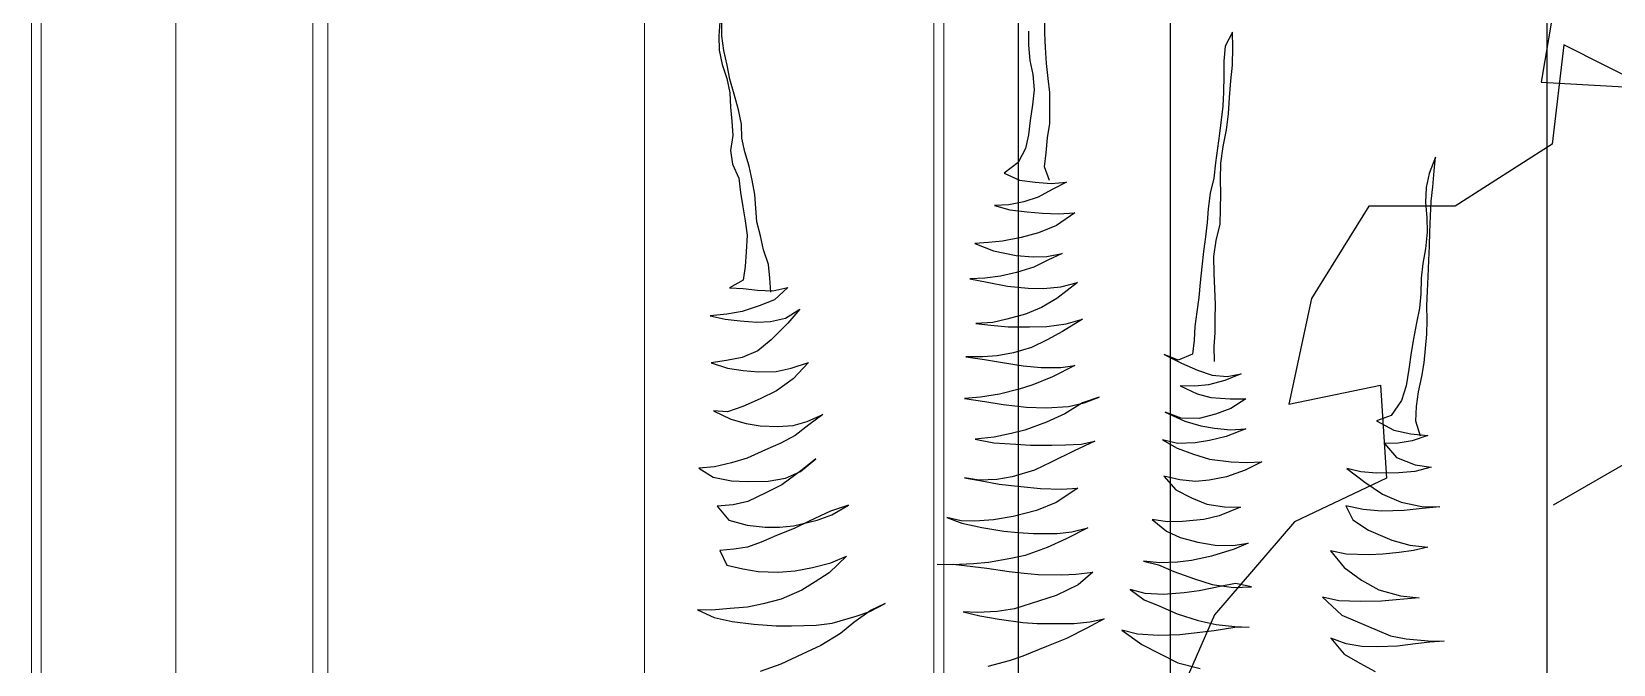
# Model space of a CAD drawing. Header units: metres. Extents: x -58 to 722, y -1100 to 345.
# Drawn here: x 28.88 to 29.628, y 110.151 to 110.45 of the extents above; entities that cross this region are included whole.
import ezdxf

# ---------------------------------------------------------------- set-up
doc = ezdxf.new("R2010")
doc.units = ezdxf.units.M
doc.header["$MEASUREMENT"] = 0
doc.layers.add('FSR_ARQ_002MURO', color=150, linetype='Continuous', lineweight=30)
doc.layers.add('FSR_ARQ_013VENTANAS', color=4, linetype='Continuous', lineweight=5)
doc.layers.add('FSR_ARQ_005VEGETACION', color=64, linetype='Continuous')
doc.layers.add('FSR_ARQ_29PERFILES ACERO', color=143, linetype='Continuous')

# ---------------------------------------------------------------- blocks, each defined once
blk = doc.blocks.new('arbustos 01')
at = {"layer": 'FSR_ARQ_005VEGETACION', "color": 103}
for p, q in [((189.08182, -31.2532), (189.08194, -31.24482)), ((188.98324, -31.26058), (188.98335, -31.25254)), ((188.98335, -31.25254), (188.98718, -31.25995)), ((189.08155, -31.26072), (189.08182, -31.2532)), ((189.09039, -31.25212), (189.09046, -31.25947)), ((189.25142, -31.25448), (189.25152, -31.24695)), ((189.25254, -31.24714), (189.25296, -31.2545)), ((188.98345, -31.26999), (188.98324, -31.26058)), ((188.98718, -31.25995), (188.98793, -31.26782)), ((189.08109, -31.26909), (189.08155, -31.26072)), ((189.09046, -31.25947), (189.08983, -31.2675)), ((189.24864, -31.26983), (189.25046, -31.26216)), ((189.25046, -31.26216), (189.25142, -31.25448)), ((189.25285, -31.26202), (189.25121, -31.26952)), ((189.25296, -31.2545), (189.25285, -31.26202)), ((188.98419, -31.2782), (188.98345, -31.26999)), ((188.98793, -31.26782), (188.98799, -31.27552)), ((189.08013, -31.27694), (189.08109, -31.26909)), ((189.08983, -31.2675), (189.0882, -31.27483)), ((189.24718, -31.27733), (189.24864, -31.26983)), ((189.25121, -31.26952), (189.24889, -31.27684)), ((188.98493, -31.28693), (188.98419, -31.2782)), ((188.98799, -31.27552), (188.98805, -31.28407)), ((189.07935, -31.28428), (189.08013, -31.27694)), ((189.0882, -31.27483), (189.08757, -31.28286)), ((189.24502, -31.28516), (189.24718, -31.27733)), ((189.24889, -31.27684), (189.24725, -31.28451)), ((188.9855, -31.29549), (188.98493, -31.28693)), ((188.98805, -31.28407), (188.98846, -31.29143)), ((189.07923, -31.29266), (189.07935, -31.28428)), ((189.08757, -31.28286), (189.08832, -31.29073)), ((189.24268, -31.29334), (189.24502, -31.28516)), ((189.24725, -31.28451), (189.24698, -31.29186)), ((188.98658, -31.30388), (188.9855, -31.29549)), ((188.98846, -31.29143), (188.98939, -31.29862)), ((189.0793, -31.30053), (189.07923, -31.29266)), ((189.08832, -31.29073), (189.08958, -31.29896)), ((189.24121, -31.30084), (189.24268, -31.29334)), ((189.24698, -31.29186), (189.24619, -31.29937)), ((188.98834, -31.31263), (188.98658, -31.30388)), ((188.98939, -31.29862), (188.99015, -31.30581)), ((189.08056, -31.30807), (189.0793, -31.30053)), ((189.08958, -31.29896), (189.0905, -31.30649)), ((189.24094, -31.30819), (189.24121, -31.30084)), ((189.24619, -31.29937), (189.24575, -31.30689)), ((188.99015, -31.30581), (188.99124, -31.31352)), ((189.08114, -31.31594), (189.08056, -31.30807)), ((189.0905, -31.30649), (189.09211, -31.31369)), ((189.23931, -31.31535), (189.24094, -31.30819)), ((189.24575, -31.30689), (189.24684, -31.3146)), ((188.87755, -31.32531), (188.87679, -31.31812)), ((188.87679, -31.31812), (188.88009, -31.32672)), ((188.98959, -31.32136), (188.98834, -31.31263)), ((188.99124, -31.31352), (188.99233, -31.32123)), ((189.08207, -31.3233), (189.08114, -31.31594)), ((189.09211, -31.31369), (189.09595, -31.32093)), ((189.23715, -31.32284), (189.23931, -31.31535)), ((189.24684, -31.3146), (189.24589, -31.32177)), ((188.87829, -31.3337), (188.87755, -31.32531)), ((188.88009, -31.32672), (188.8817, -31.33409)), ((188.98965, -31.32991), (188.98959, -31.32136)), ((188.99233, -31.32123), (188.99325, -31.32911)), ((189.07938, -31.33043), (189.08207, -31.3233)), ((189.10323, -31.3265), (189.09514, -31.33032)), ((189.09595, -31.32093), (189.10323, -31.3265)), ((189.23551, -31.33017), (189.23715, -31.32284)), ((189.24589, -31.32177), (189.24254, -31.32924)), ((188.87904, -31.34124), (188.87829, -31.3337)), ((188.8817, -31.33409), (188.88211, -31.34196)), ((188.98954, -31.33744), (188.98965, -31.32991)), ((188.99325, -31.32911), (188.99502, -31.337)), ((188.99502, -31.337), (188.99611, -31.34522)), ((189.07853, -31.33198), (189.0705, -31.33135)), ((189.0705, -31.33135), (189.07797, -31.33522)), ((189.07797, -31.33522), (189.08544, -31.33908)), ((189.08692, -31.33123), (189.07853, -31.33198)), ((189.09514, -31.33032), (189.08692, -31.33123)), ((189.23405, -31.33768), (189.23551, -31.33017)), ((189.24158, -31.33675), (189.24045, -31.34426)), ((189.24254, -31.32924), (189.24158, -31.33675)), ((188.87945, -31.34911), (188.87904, -31.34124)), ((188.88211, -31.34196), (188.88132, -31.34982)), ((188.98961, -31.3453), (188.98954, -31.33744)), ((188.98984, -31.35334), (188.98961, -31.3453)), ((188.99611, -31.34522), (188.99669, -31.35241)), ((189.08544, -31.33908), (189.09293, -31.34158)), ((189.09293, -31.34158), (189.10078, -31.34322)), ((189.10829, -31.34349), (189.10023, -31.34578)), ((189.10078, -31.34322), (189.10829, -31.34349)), ((189.23317, -31.35203), (189.23361, -31.34485)), ((189.23361, -31.34485), (189.23405, -31.33768)), ((189.24045, -31.34426), (189.23916, -31.3516)), ((188.87984, -31.35749), (188.87945, -31.34911)), ((188.88132, -31.34982), (188.88121, -31.35751)), ((188.99195, -31.36192), (188.98984, -31.35334)), ((188.99669, -31.35241), (188.99762, -31.35994)), ((189.07472, -31.34783), (189.06618, -31.34737)), ((189.06618, -31.34737), (189.07584, -31.354)), ((189.0831, -31.3476), (189.07472, -31.34783)), ((189.09115, -31.34685), (189.0831, -31.3476)), ((189.10023, -31.34578), (189.09115, -31.34685)), ((189.23118, -31.35952), (189.23317, -31.35203)), ((189.23916, -31.3516), (189.2382, -31.35911)), ((188.87992, -31.36467), (188.87984, -31.35749)), ((188.88121, -31.35751), (188.88212, -31.36624)), ((188.9932, -31.37031), (188.99195, -31.36192)), ((188.99762, -31.35994), (188.99854, -31.36765)), ((189.07584, -31.354), (189.08519, -31.35788)), ((189.08519, -31.35788), (189.09439, -31.3604)), ((189.09439, -31.3604), (189.10411, -31.36224)), ((189.22955, -31.36685), (189.23118, -31.35952)), ((189.2382, -31.35911), (189.23877, -31.36783)), ((188.88033, -31.37237), (188.87992, -31.36467)), ((188.88212, -31.36624), (188.88338, -31.37395)), ((188.99308, -31.3792), (188.9932, -31.37031)), ((188.99854, -31.36765), (188.99946, -31.3757)), ((189.08092, -31.37031), (189.07273, -31.36866)), ((189.07273, -31.36866), (189.08038, -31.37218)), ((189.0881, -31.37041), (189.08092, -31.37031)), ((189.09699, -31.36984), (189.0881, -31.37041)), ((189.10883, -31.36727), (189.09699, -31.36984)), ((189.10411, -31.36224), (189.11145, -31.36303)), ((189.11862, -31.36347), (189.10883, -31.36727)), ((189.11145, -31.36303), (189.11862, -31.36347)), ((189.22688, -31.37451), (189.22955, -31.36685)), ((189.23877, -31.36783), (189.23917, -31.37553)), ((188.88073, -31.38076), (188.88033, -31.37237)), ((188.88338, -31.37395), (188.8843, -31.38166)), ((188.99946, -31.3757), (189.00037, -31.38392)), ((189.08038, -31.37218), (189.08768, -31.37587)), ((189.08768, -31.37587), (189.0967, -31.37873)), ((189.22627, -31.38169), (189.22688, -31.37451)), ((189.23917, -31.37553), (189.24027, -31.38273)), ((188.88096, -31.38845), (188.88073, -31.38076)), ((188.8843, -31.38166), (188.88453, -31.38987)), ((188.99263, -31.38723), (188.99308, -31.3792)), ((189.00037, -31.38392), (189.00112, -31.39179)), ((189.07352, -31.38628), (189.06483, -31.38394)), ((189.06483, -31.38394), (189.07566, -31.39229)), ((189.08257, -31.38709), (189.07352, -31.38628)), ((189.09061, -31.38685), (189.08257, -31.38709)), ((189.10156, -31.38581), (189.09061, -31.38685)), ((189.0967, -31.37873), (189.10523, -31.38056)), ((189.11219, -31.38373), (189.10156, -31.38581)), ((189.10523, -31.38056), (189.11342, -31.38169)), ((189.12128, -31.38197), (189.11219, -31.38373)), ((189.11342, -31.38169), (189.12128, -31.38197)), ((189.22464, -31.38833), (189.2168, -31.38652)), ((189.2168, -31.38652), (189.22389, -31.39311)), ((189.22565, -31.38903), (189.22627, -31.38169)), ((189.2474, -31.38676), (189.24021, -31.387)), ((189.24027, -31.38273), (189.2474, -31.38676)), ((188.88137, -31.39598), (188.88096, -31.38845)), ((188.88453, -31.38987), (188.88529, -31.3974)), ((188.99235, -31.39544), (188.99263, -31.38723)), ((189.00112, -31.39179), (189.00204, -31.39933)), ((189.07566, -31.39229), (189.08363, -31.39702)), ((189.22389, -31.39311), (189.23188, -31.39612)), ((189.23268, -31.38793), (189.22464, -31.38833)), ((189.24021, -31.387), (189.23268, -31.38793)), ((188.88127, -31.40367), (188.88137, -31.39598)), ((188.88529, -31.3974), (188.88672, -31.40512)), ((188.99242, -31.40296), (188.99235, -31.39544)), ((188.99249, -31.41031), (188.99242, -31.40296)), ((189.00204, -31.39933), (189.00313, -31.40704)), ((189.07069, -31.40556), (189.06217, -31.40322)), ((189.06217, -31.40322), (189.07269, -31.40969)), ((189.08363, -31.39702), (189.09196, -31.40055)), ((189.09196, -31.40055), (189.10184, -31.40325)), ((189.10184, -31.40325), (189.10917, -31.40489)), ((189.21795, -31.4026), (189.21049, -31.39789)), ((189.21049, -31.39789), (189.21688, -31.40532)), ((189.22596, -31.40442), (189.21795, -31.4026)), ((189.23188, -31.39612), (189.24073, -31.39915)), ((189.24073, -31.39915), (189.24875, -31.40046)), ((189.24974, -31.40321), (189.24186, -31.40413)), ((189.24875, -31.40046), (189.25763, -31.40143)), ((189.25763, -31.40143), (189.24974, -31.40321)), ((188.88134, -31.41103), (188.88127, -31.40367)), ((188.88209, -31.41856), (188.88134, -31.41103)), ((188.88672, -31.40512), (188.88832, -31.41352)), ((188.99307, -31.4175), (188.99249, -31.41031)), ((189.00313, -31.40704), (189.00355, -31.41423)), ((189.08076, -31.40707), (189.07069, -31.40556)), ((189.07269, -31.40969), (189.08066, -31.41408)), ((189.08999, -31.40719), (189.08076, -31.40707)), ((189.1011, -31.40717), (189.08999, -31.40719)), ((189.11018, -31.40627), (189.1011, -31.40717)), ((189.10917, -31.40489), (189.11805, -31.40552)), ((189.11805, -31.40552), (189.11018, -31.40627)), ((189.21688, -31.40532), (189.22549, -31.41399)), ((189.23314, -31.40469), (189.22596, -31.40442)), ((189.24186, -31.40413), (189.23314, -31.40469)), ((188.88285, -31.42609), (188.88209, -31.41856)), ((188.88832, -31.41352), (188.88959, -31.42071)), ((188.9928, -31.42536), (188.99307, -31.4175)), ((189.00355, -31.41423), (189.0043, -31.42159)), ((189.08066, -31.41408), (189.08882, -31.41795)), ((189.08882, -31.41795), (189.09835, -31.42081)), ((189.22549, -31.41399), (189.23259, -31.41973)), ((189.23259, -31.41973), (189.24075, -31.42326)), ((188.88394, -31.43329), (188.88285, -31.42609)), ((188.88959, -31.42071), (188.89084, -31.42945)), ((189.01022, -31.42628), (189.0018, -31.42993)), ((189.0043, -31.42159), (189.01196, -31.4246)), ((189.01918, -31.42162), (189.01022, -31.42628)), ((189.01196, -31.4246), (189.01918, -31.42162)), ((189.07346, -31.42851), (189.06612, -31.42739)), ((189.06612, -31.42739), (189.07784, -31.43336)), ((189.08389, -31.42848), (189.07346, -31.42851)), ((189.0933, -31.42758), (189.08389, -31.42848)), ((189.10513, -31.42569), (189.0933, -31.42758)), ((189.09835, -31.42081), (189.10688, -31.42247)), ((189.11352, -31.42427), (189.10513, -31.42569)), ((189.10688, -31.42247), (189.1144, -31.42291)), ((189.12329, -31.42286), (189.11352, -31.42427)), ((189.1144, -31.42291), (189.12329, -31.42286)), ((189.21502, -31.42889), (189.206, -31.42587)), ((189.206, -31.42587), (189.21409, -31.43452)), ((189.24075, -31.42326), (189.24893, -31.42491)), ((189.25712, -31.42605), (189.24854, -31.42884)), ((189.24893, -31.42491), (189.25712, -31.42605)), ((188.88572, -31.44135), (188.88394, -31.43329)), ((188.89084, -31.42945), (188.89226, -31.43819)), ((188.98619, -31.43331), (188.97886, -31.43184)), ((188.97886, -31.43184), (188.98736, -31.43538)), ((188.99407, -31.43256), (188.98619, -31.43331)), ((188.98736, -31.43538), (188.99605, -31.43755)), ((189.0018, -31.42993), (188.99407, -31.43256)), ((189.07784, -31.43336), (189.08821, -31.4376)), ((189.21409, -31.43452), (189.22273, -31.4408)), ((189.22287, -31.43054), (189.21502, -31.42889)), ((189.23227, -31.43084), (189.22287, -31.43054)), ((189.24031, -31.43009), (189.23227, -31.43084)), ((189.24854, -31.42884), (189.24031, -31.43009)), ((188.88681, -31.44906), (188.88572, -31.44135)), ((188.89226, -31.43819), (188.89472, -31.44592)), ((188.98467, -31.44492), (188.97646, -31.44498)), ((188.97646, -31.44498), (188.98425, -31.45004)), ((188.99476, -31.4442), (188.98467, -31.44492)), ((189.00197, -31.44242), (188.99476, -31.4442)), ((188.99605, -31.43755), (189.00322, -31.43833)), ((189.01092, -31.43809), (189.00197, -31.44242)), ((189.00322, -31.43833), (189.01092, -31.43809)), ((189.06124, -31.44698), (189.05341, -31.44414)), ((189.05341, -31.44414), (189.06209, -31.44699)), ((189.08821, -31.4376), (189.09536, -31.43992)), ((189.09536, -31.43992), (189.10575, -31.44246)), ((189.10575, -31.44246), (189.11565, -31.44413)), ((189.12402, -31.44476), (189.1134, -31.44632)), ((189.11565, -31.44413), (189.12402, -31.44476)), ((189.22273, -31.4408), (189.23139, -31.44502)), ((189.23139, -31.44502), (189.2404, -31.4489)), ((188.88722, -31.45676), (188.88681, -31.44906)), ((188.89472, -31.44592), (188.90008, -31.45369)), ((188.98425, -31.45004), (188.99225, -31.45306)), ((188.99225, -31.45306), (189.00094, -31.45523)), ((189.01877, -31.45188), (189.00844, -31.4567)), ((189.01034, -31.45518), (189.01877, -31.45188)), ((189.06942, -31.44897), (189.06124, -31.44698)), ((189.06209, -31.44699), (189.07142, -31.45276)), ((189.08121, -31.44965), (189.06942, -31.44897)), ((189.07142, -31.45276), (189.0811, -31.45717)), ((189.09147, -31.44927), (189.08121, -31.44965)), ((189.1038, -31.4479), (189.09147, -31.44927)), ((189.1134, -31.44632), (189.1038, -31.4479)), ((189.20661, -31.45682), (189.19845, -31.45312)), ((189.19845, -31.45312), (189.20573, -31.45869)), ((189.2404, -31.4489), (189.24857, -31.45175)), ((189.25576, -31.45133), (189.24681, -31.45566)), ((189.24857, -31.45175), (189.25576, -31.45133)), ((188.88462, -31.46454), (188.88722, -31.45676)), ((188.89861, -31.46136), (188.88969, -31.46329)), ((188.90774, -31.45652), (188.89861, -31.46136)), ((188.90008, -31.45369), (188.90774, -31.45652)), ((188.98445, -31.46116), (188.97642, -31.46071)), ((188.97642, -31.46071), (188.98662, -31.46478)), ((188.99283, -31.46042), (188.98445, -31.46116)), ((189.00003, -31.45915), (188.99283, -31.46042)), ((189.00844, -31.4567), (189.00003, -31.45915)), ((189.00094, -31.45523), (189.01034, -31.45518)), ((189.0811, -31.45717), (189.09233, -31.46143)), ((189.09233, -31.46143), (189.09949, -31.46323)), ((189.20573, -31.45869), (189.21301, -31.46426)), ((189.21393, -31.45897), (189.20661, -31.45682)), ((189.22213, -31.45943), (189.21393, -31.45897)), ((189.23137, -31.45921), (189.22213, -31.45943)), ((189.23874, -31.45794), (189.23137, -31.45921)), ((189.24681, -31.45566), (189.23874, -31.45794)), ((188.88969, -31.46329), (188.88079, -31.4642)), ((188.88079, -31.4642), (188.88913, -31.46704)), ((188.88913, -31.46704), (188.89647, -31.46817)), ((188.89647, -31.46817), (188.90364, -31.46844)), ((188.90364, -31.46844), (188.89722, -31.4757)), ((188.98662, -31.46478), (188.99548, -31.46678)), ((188.99548, -31.46678), (189.00299, -31.46808)), ((189.00299, -31.46808), (189.01222, -31.46837)), ((189.01222, -31.46837), (189.02011, -31.46643)), ((189.02011, -31.46643), (189.01236, -31.47077)), ((189.06282, -31.46872), (189.05566, -31.46725)), ((189.05566, -31.46725), (189.06654, -31.47219)), ((189.07102, -31.46917), (189.06282, -31.46872)), ((189.0782, -31.46927), (189.07102, -31.46917)), ((189.08949, -31.46925), (189.0782, -31.46927)), ((189.09719, -31.46867), (189.08949, -31.46925)), ((189.10866, -31.46797), (189.09719, -31.46867)), ((189.09949, -31.46323), (189.10852, -31.46506)), ((189.10852, -31.46506), (189.11843, -31.46605)), ((189.11843, -31.46605), (189.10866, -31.46797)), ((189.21301, -31.46426), (189.22047, -31.46829)), ((189.22047, -31.46829), (189.22846, -31.47165)), ((188.89722, -31.4757), (188.88742, -31.47967)), ((188.97583, -31.47831), (188.96797, -31.47803)), ((188.96797, -31.47803), (188.9768, -31.48243)), ((188.98404, -31.47808), (188.97583, -31.47831)), ((188.99552, -31.4767), (188.98404, -31.47808)), ((189.00393, -31.47407), (188.99552, -31.4767)), ((189.01236, -31.47077), (189.00393, -31.47407)), ((189.06654, -31.47219), (189.0786, -31.47817)), ((189.0786, -31.47817), (189.08726, -31.48239)), ((189.21019, -31.48303), (189.20207, -31.47642)), ((189.20207, -31.47642), (189.20934, -31.48216)), ((189.22846, -31.47165), (189.23815, -31.47606)), ((189.23815, -31.47606), (189.24632, -31.47856)), ((188.88742, -31.47967), (188.87903, -31.48076)), ((188.87903, -31.48076), (188.88771, -31.4831)), ((188.88771, -31.4831), (188.89608, -31.48372)), ((188.89608, -31.48372), (188.90771, -31.48388)), ((188.90771, -31.48388), (188.91609, -31.48331)), ((188.9233, -31.48153), (188.91397, -31.48875)), ((188.91609, -31.48331), (188.9233, -31.48153)), ((188.9768, -31.48243), (188.9865, -31.48581)), ((188.9865, -31.48581), (188.99571, -31.48764)), ((189.0111, -31.48751), (189.01951, -31.48557)), ((189.01951, -31.48557), (189.01308, -31.49266)), ((189.08726, -31.48239), (189.09901, -31.4858)), ((189.09901, -31.4858), (189.10703, -31.48727)), ((189.12414, -31.48648), (189.11402, -31.48822)), ((189.11643, -31.48757), (189.12414, -31.48648)), ((189.20934, -31.48216), (189.22001, -31.49)), ((189.218, -31.48656), (189.21019, -31.48303)), ((189.22721, -31.48822), (189.218, -31.48656)), ((189.24632, -31.47856), (189.25536, -31.48057)), ((189.25597, -31.48605), (189.24637, -31.48797)), ((189.25536, -31.48057), (189.26355, -31.48136)), ((189.26355, -31.48136), (189.25597, -31.48605)), ((188.91397, -31.48875), (188.90465, -31.49495)), ((188.99571, -31.48764), (189.00289, -31.48825)), ((189.00289, -31.48825), (189.0111, -31.48751)), ((189.01308, -31.49266), (189.00499, -31.49683)), ((189.0731, -31.49228), (189.06456, -31.49182)), ((189.06456, -31.49182), (189.07592, -31.49933)), ((189.08422, -31.49192), (189.0731, -31.49228)), ((189.09449, -31.49103), (189.08422, -31.49192)), ((189.1058, -31.48965), (189.09449, -31.49103)), ((189.11402, -31.48822), (189.1058, -31.48965)), ((189.10703, -31.48727), (189.11643, -31.48757)), ((189.22001, -31.49), (189.22833, -31.49422)), ((189.23815, -31.48837), (189.22721, -31.48822)), ((189.22833, -31.49422), (189.23784, -31.49879)), ((189.24637, -31.48797), (189.23815, -31.48837)), ((188.88404, -31.50151), (188.87447, -31.50155)), ((188.87447, -31.50155), (188.88386, -31.50254)), ((188.88386, -31.50254), (188.89325, -31.50352)), ((188.89485, -31.4991), (188.88404, -31.50151)), ((188.90465, -31.49495), (188.89485, -31.4991)), ((188.90521, -31.50385), (188.9148, -31.50296)), ((188.9148, -31.50296), (188.92389, -31.50103)), ((188.92389, -31.50103), (188.9202, -31.5085)), ((188.98766, -31.50155), (188.97911, -31.50178)), ((188.97911, -31.50178), (188.99033, -31.50638)), ((188.99691, -31.50014), (188.98766, -31.50155)), ((189.00499, -31.49683), (188.99691, -31.50014)), ((189.07592, -31.49933), (189.08629, -31.50358)), ((189.1938, -31.50589), (189.18498, -31.50081)), ((189.18498, -31.50081), (189.19434, -31.50385)), ((189.23784, -31.49879), (189.24551, -31.50061)), ((189.24551, -31.50061), (189.25388, -31.50123)), ((189.25388, -31.50123), (189.2478, -31.50868)), ((188.89325, -31.50352), (188.90521, -31.50385)), ((188.9202, -31.5085), (188.91192, -31.51386)), ((188.99033, -31.50638), (188.99851, -31.5082)), ((188.99851, -31.5082), (189.00961, -31.50937)), ((189.00961, -31.50937), (189.01764, -31.50948)), ((189.01764, -31.50948), (189.02553, -31.50822)), ((189.02553, -31.50822), (189.01809, -31.51445)), ((189.08629, -31.50358), (189.09856, -31.50665)), ((189.09856, -31.50665), (189.10879, -31.5085)), ((189.10879, -31.5085), (189.1187, -31.50915)), ((189.12552, -31.51026), (189.11489, -31.51251)), ((189.1187, -31.50915), (189.12588, -31.5089)), ((189.13326, -31.50729), (189.12552, -31.51026)), ((189.12588, -31.5089), (189.13326, -31.50729)), ((189.20146, -31.50856), (189.1938, -31.50589)), ((189.19434, -31.50385), (189.20522, -31.50895)), ((189.2139, -31.51163), (189.20146, -31.50856)), ((189.20522, -31.50895), (189.21354, -31.513)), ((189.23819, -31.51128), (189.22877, -31.51235)), ((189.2478, -31.50868), (189.23819, -31.51128)), ((188.89971, -31.51917), (188.89027, -31.52177)), ((188.91192, -31.51386), (188.89971, -31.51917)), ((189.01086, -31.51777), (189.0016, -31.52021)), ((189.01809, -31.51445), (189.01086, -31.51777)), ((189.06767, -31.51478), (189.05932, -31.51261)), ((189.05932, -31.51261), (189.0707, -31.51841)), ((189.07535, -31.51557), (189.06767, -31.51478)), ((189.0707, -31.51841), (189.08072, -31.52299)), ((189.08783, -31.51557), (189.07535, -31.51557)), ((189.09588, -31.51516), (189.08783, -31.51557)), ((189.10341, -31.51441), (189.09588, -31.51516)), ((189.11489, -31.51251), (189.10341, -31.51441)), ((189.21354, -31.513), (189.22272, -31.51671)), ((189.22124, -31.51225), (189.2139, -31.51163)), ((189.22877, -31.51235), (189.22124, -31.51225)), ((189.22272, -31.51671), (189.23088, -31.52024)), ((188.89027, -31.52177), (188.88085, -31.52284)), ((188.88085, -31.52284), (188.88835, -31.52448)), ((188.88835, -31.52448), (188.89586, -31.52561)), ((188.89586, -31.52561), (188.90439, -31.52641)), ((188.90439, -31.52641), (188.91157, -31.52685)), ((188.91157, -31.52685), (188.92371, -31.5265)), ((188.92371, -31.5265), (188.93195, -31.52473)), ((188.93195, -31.52473), (188.92482, -31.53353)), ((188.98328, -31.52184), (188.97509, -31.5207)), ((188.97509, -31.5207), (188.98257, -31.52388)), ((188.98257, -31.52388), (188.99432, -31.52746)), ((188.99251, -31.52179), (188.98328, -31.52184)), ((189.0016, -31.52021), (188.99251, -31.52179)), ((188.99432, -31.52746), (189.00489, -31.52983)), ((189.08072, -31.52299), (189.09229, -31.52708)), ((189.09229, -31.52708), (189.0998, -31.52872)), ((189.19432, -31.53103), (189.18599, -31.5275)), ((189.18599, -31.5275), (189.1951, -31.53617)), ((189.23088, -31.52024), (189.23803, -31.52273)), ((189.23803, -31.52273), (189.2452, -31.52386)), ((189.2452, -31.52386), (189.25254, -31.52447)), ((189.25254, -31.52447), (189.24884, -31.53228)), ((188.92482, -31.53353), (188.91567, -31.54007)), ((189.01421, -31.5356), (189.00339, -31.53938)), ((189.00489, -31.52983), (189.01223, -31.53061)), ((189.01223, -31.53061), (189.02145, -31.53108)), ((189.02229, -31.53212), (189.01421, -31.5356)), ((189.02145, -31.53108), (189.03002, -31.53017)), ((189.03002, -31.53017), (189.02229, -31.53212)), ((189.06566, -31.53698), (189.05678, -31.53583)), ((189.05678, -31.53583), (189.06438, -31.5426)), ((189.10056, -31.53557), (189.09268, -31.53649)), ((189.0998, -31.52872), (189.11139, -31.53076)), ((189.11238, -31.53385), (189.10056, -31.53557)), ((189.11139, -31.53076), (189.11942, -31.53155)), ((189.11974, -31.53293), (189.11238, -31.53385)), ((189.11942, -31.53155), (189.13036, -31.53204)), ((189.13002, -31.5317), (189.11974, -31.53293)), ((189.1384, -31.53181), (189.13002, -31.5317)), ((189.13036, -31.53204), (189.1384, -31.53181)), ((189.20386, -31.53338), (189.19432, -31.53103)), ((189.1951, -31.53617), (189.20239, -31.54106)), ((189.2129, -31.53522), (189.20386, -31.53338)), ((189.22195, -31.53585), (189.2129, -31.53522)), ((189.23239, -31.53548), (189.22195, -31.53585)), ((189.24044, -31.53422), (189.23239, -31.53548)), ((189.24884, -31.53228), (189.24044, -31.53422)), ((188.91567, -31.54007), (188.90653, -31.54525)), ((188.97341, -31.54359), (188.98181, -31.54182)), ((188.98281, -31.54389), (188.97341, -31.54359)), ((188.98181, -31.54182), (188.98897, -31.54329)), ((188.99411, -31.54233), (188.98281, -31.54389)), ((188.98897, -31.54329), (189.00091, -31.54567)), ((189.00339, -31.53938), (188.99411, -31.54233)), ((189.06438, -31.5426), (189.07594, -31.54806)), ((189.07301, -31.53725), (189.06566, -31.53698)), ((189.08532, -31.53707), (189.07301, -31.53725)), ((189.09268, -31.53649), (189.08532, -31.53707)), ((189.20239, -31.54106), (189.20951, -31.54526)), ((188.89521, -31.54834), (188.88545, -31.54941)), ((188.88545, -31.54941), (188.8974, -31.55042)), ((188.90653, -31.54525), (188.89521, -31.54834)), ((188.8974, -31.55042), (188.90509, -31.55104)), ((188.90509, -31.55104), (188.91637, -31.55137)), ((188.91637, -31.55137), (188.92749, -31.551)), ((188.93606, -31.54907), (188.92602, -31.55851)), ((188.92749, -31.551), (188.93606, -31.54907)), ((189.00091, -31.54567), (189.00876, -31.54681)), ((189.00876, -31.54681), (189.01952, -31.54764)), ((189.01952, -31.54764), (189.02927, -31.54709)), ((189.02974, -31.55034), (189.02149, -31.55382)), ((189.02927, -31.54709), (189.03717, -31.54497)), ((189.03717, -31.54497), (189.02974, -31.55034)), ((189.07594, -31.54806), (189.0979, -31.5552)), ((189.17379, -31.55657), (189.16564, -31.55236)), ((189.16564, -31.55236), (189.17312, -31.55588)), ((189.20951, -31.54526), (189.22039, -31.55002)), ((189.22039, -31.55002), (189.22976, -31.55254)), ((189.22976, -31.55254), (189.23794, -31.55419)), ((188.92602, -31.55851), (188.90039, -31.56927)), ((189.00138, -31.56124), (188.99195, -31.56333)), ((189.01237, -31.5578), (189.00138, -31.56124)), ((189.02149, -31.55382), (189.01237, -31.5578)), ((189.05831, -31.56201), (189.05081, -31.56037)), ((189.05081, -31.56037), (189.0598, -31.56528)), ((189.10586, -31.56061), (189.09353, -31.56232)), ((189.0979, -31.5552), (189.10694, -31.55652)), ((189.11597, -31.55886), (189.10586, -31.56061)), ((189.10694, -31.55652), (189.11719, -31.557)), ((189.12472, -31.55676), (189.11597, -31.55886)), ((189.11719, -31.557), (189.12472, -31.55676)), ((189.17312, -31.55588), (189.18209, -31.56233)), ((189.18094, -31.55906), (189.17379, -31.55657)), ((189.19355, -31.56265), (189.18094, -31.55906)), ((189.23794, -31.55419), (189.247, -31.555)), ((189.25548, -31.55973), (189.24605, -31.56183)), ((189.247, -31.555), (189.25673, -31.55582)), ((189.26426, -31.55558), (189.25548, -31.55973)), ((189.25673, -31.55582), (189.26426, -31.55558)), ((188.90039, -31.56927), (188.89216, -31.57087)), ((188.98219, -31.5644), (188.97466, -31.56481)), ((188.97466, -31.56481), (188.98218, -31.56491)), ((188.98218, -31.56491), (188.99293, -31.5666)), ((188.99195, -31.56333), (188.98219, -31.5644)), ((188.99293, -31.5666), (189.00351, -31.56794)), ((189.00351, -31.56794), (189.01103, -31.56872)), ((189.01103, -31.56872), (189.02231, -31.56905)), ((189.02231, -31.56905), (189.03326, -31.56851)), ((189.04149, -31.5664), (189.03096, -31.57378)), ((189.03326, -31.56851), (189.04149, -31.5664)), ((189.0665, -31.56281), (189.05831, -31.56201)), ((189.0598, -31.56528), (189.0705, -31.57073)), ((189.07385, -31.56291), (189.0665, -31.56281)), ((189.08599, -31.5629), (189.07385, -31.56291)), ((189.09353, -31.56232), (189.08599, -31.5629)), ((189.18209, -31.56233), (189.1892, -31.56807)), ((189.1892, -31.56807), (189.19954, -31.57436)), ((189.20191, -31.56379), (189.19355, -31.56265)), ((189.2149, -31.56414), (189.20191, -31.56379)), ((189.22293, -31.56408), (189.2149, -31.56414)), ((189.23474, -31.56321), (189.22293, -31.56408)), ((189.24605, -31.56183), (189.23474, -31.56321)), ((188.88069, -31.57191), (188.87231, -31.57214)), ((188.87231, -31.57214), (188.87983, -31.57258)), ((188.87983, -31.57258), (188.88734, -31.57354)), ((188.89216, -31.57087), (188.88069, -31.57191)), ((188.88734, -31.57354), (188.89673, -31.57469)), ((188.89673, -31.57469), (188.90715, -31.57501)), ((188.90715, -31.57501), (188.91553, -31.57495)), ((188.91553, -31.57495), (188.92376, -31.57352)), ((188.92376, -31.57352), (188.93184, -31.57055)), ((188.93184, -31.57055), (188.92471, -31.57884)), ((189.03096, -31.57378), (189.02166, -31.57861)), ((189.0705, -31.57073), (189.08104, -31.57497)), ((189.08104, -31.57497), (189.09346, -31.57993)), ((189.19954, -31.57436), (189.20923, -31.57894)), ((188.91661, -31.58368), (188.90852, -31.58802)), ((188.92471, -31.57884), (188.91661, -31.58368)), ((189.01202, -31.58344), (189.00036, -31.58636)), ((189.02166, -31.57861), (189.01202, -31.58344)), ((189.09346, -31.57993), (189.1006, -31.58242)), ((189.1006, -31.58242), (189.11185, -31.58531)), ((189.20923, -31.57894), (189.22044, -31.58422)), ((189.22044, -31.58422), (189.23133, -31.58796))]:
    blk.add_line(p, q, dxfattribs=at)
blk = doc.blocks.new('arbusto fsr 2')
at = {"layer": 'FSR_ARQ_005VEGETACION', "color": 104}
for p, q in [((277.09629, -31.53376), (277.10432, -31.58065)), ((277.05287, -31.58364), (277.09353, -31.56304)), ((277.09353, -31.56304), (277.09905, -31.60993)), ((277.10432, -31.58065), (277.05287, -31.58364)), ((277.09905, -31.60993), (277.14498, -31.6392)), ((277.14498, -31.6392), (277.18564, -31.6392)), ((277.18564, -31.6392), (277.21275, -31.68284)), ((277.21275, -31.68284), (277.22354, -31.73272)), ((277.18012, -31.72377), (277.17736, -31.76768)), ((277.22354, -31.73272), (277.18012, -31.72377)), ((277.09846, -31.78025), (277.05805, -31.75694)), ((277.17736, -31.76768), (277.22078, -31.78828)), ((277.22078, -31.78828), (277.25867, -31.8322)), ((277.25867, -31.8322), (277.27775, -31.87584))]:
    blk.add_line(p, q, dxfattribs=at)

msp = doc.modelspace()

# ---------------------------------------------------------------- linework, layer by layer
at = {"layer": 'FSR_ARQ_002MURO', "lineweight": 0}
for p, q in [((28.88034, 109.70149), (28.88034, 111.65149)), ((28.88488, 109.70149), (28.88488, 111.65149)), ((29.30663, 109.70149), (29.30663, 111.65149)), ((29.31132, 109.70149), (29.31132, 111.65149))]:
    msp.add_line(p, q, dxfattribs=at)
at = {"layer": 'FSR_ARQ_013VENTANAS', "ltscale": 0.01}
for p, q in [((28.94852, 109.70149), (28.94852, 111.65149)), ((29.02032, 109.70149), (29.02032, 111.65149)), ((29.1699, 109.70149), (29.1699, 111.65149)), ((29.01324, 109.70149), (29.01324, 111.64441))]:
    msp.add_line(p, q, dxfattribs=at)
at = {"layer": 'FSR_ARQ_29PERFILES ACERO', "linetype": 'ByBlock'}
for p, q in [((29.34667, 109.70149), (29.34667, 111.65149)), ((29.41847, 109.70149), (29.41847, 111.65149)), ((29.59634, 109.70149), (29.59634, 111.65149))]:
    msp.add_line(p, q, dxfattribs=at)

# ---------------------------------------------------------------- block references
at = {"layer": 'FSR_ARQ_002MURO', "xscale": -1}
msp.add_blockref('arbusto fsr 2', (306.69782, 142.00684), dxfattribs=at)
at = {"layer": 'FSR_ARQ_005VEGETACION', "xscale": -0.9, "yscale": 0.9, "zscale": 0.9}
msp.add_blockref('arbustos 01', (199.53275, 138.57711), dxfattribs=at)

doc.saveas('drawing.dxf')
